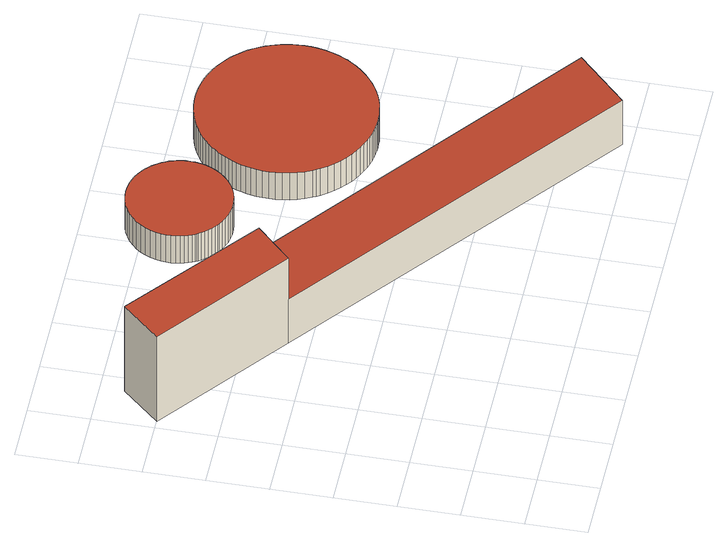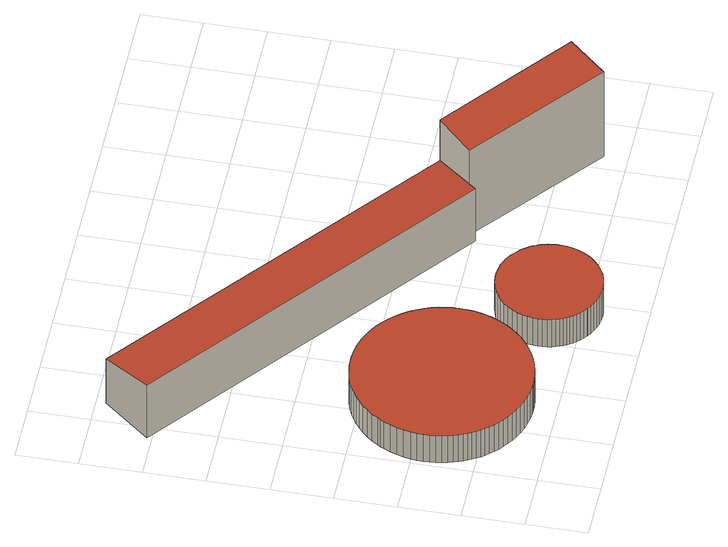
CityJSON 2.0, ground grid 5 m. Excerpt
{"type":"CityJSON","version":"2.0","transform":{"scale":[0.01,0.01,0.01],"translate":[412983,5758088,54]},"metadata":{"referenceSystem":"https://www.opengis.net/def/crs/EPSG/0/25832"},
"CityObjects":{
"building1":{"type":"Building","attributes":{"Gemeindeschluessel":"05515000","Geometrietyp2DReferenz":"3000","function":"51003_1201"},"children":["building1-1","building1-2"]},
"building1-1":{"type":"BuildingPart","attributes":{"roofType":"2100","measuredHeight":5.55},"parents":["building1"],"geometry":[{"type":"Solid","lod":"2","boundaries":[[[[0,1,2,3]],[[4,5,1,0]],[[6,7,5,4]],[[8,9,7,6]],[[4,0,3,8,6]],[[2,1,5,7,9]],[[9,8,3,2]]]],"semantics":{"surfaces":[{"type":"WallSurface"},{"type":"RoofSurface"},{"type":"GroundSurface"},{"type":"ClosureSurface"}],"values":[[0,0,0,0,1,2,3]]}}]},
"building1-2":{"type":"BuildingPart","attributes":{"roofType":"1000","measuredHeight":9},"parents":["building1"],"geometry":[{"type":"Solid","lod":"2","boundaries":[[[[10,11,9,8,12]],[[13,14,11,10]],[[15,3,2,14,13]],[[13,10,12,15]],[[11,14,2,9]],[[3,15,12,8]],[[9,2,3,8]]]],"semantics":{"surfaces":[{"type":"WallSurface"},{"type":"RoofSurface"},{"type":"GroundSurface"},{"type":"ClosureSurface"}],"values":[[0,0,0,1,2,0,3]]}}]},
"building2":{"type":"Building","attributes":{"Gemeindeschluessel":"05515000","Geometrietyp2DReferenz":"3000","function":"51003_1201","roofType":"1000","measuredHeight":2.89},"geometry":[{"type":"Solid","lod":"2","boundaries":[[[[16,17,18,19]],[[20,21,17,16]],[[22,23,21,20]],[[24,25,23,22]],[[26,27,25,24]],[[28,29,27,26]],[[30,31,29,28]],[[32,33,31,30]],[[34,35,33,32]],[[36,37,35,34]],[[38,39,37,36]],[[40,41,39,38]],[[42,43,41,40]],[[44,45,43,42]],[[46,47,45,44]],[[48,49,47,46]],[[50,51,49,48]],[[52,53,51,50]],[[54,55,53,52]],[[56,57,55,54]],[[58,59,57,56]],[[60,61,59,58]],[[62,63,61,60]],[[64,65,63,62]],[[66,67,65,64]],[[68,69,67,66]],[[70,71,69,68]],[[72,73,71,70]],[[74,75,73,72]],[[76,77,75,74]],[[78,79,77,76]],[[80,81,79,78]],[[82,83,81,80]],[[84,85,83,82]],[[86,87,85,84]],[[88,89,87,86]],[[90,91,89,88]],[[92,93,91,90]],[[94,95,93,92]],[[96,97,95,94]],[[98,99,97,96]],[[100,101,99,98]],[[102,103,101,100]],[[104,105,103,102]],[[106,107,105,104]],[[108,109,107,106]],[[110,111,109,108]],[[112,113,111,110]],[[114,115,113,112]],[[116,117,115,114]],[[118,119,117,116]],[[120,121,119,118]],[[122,123,121,120]],[[124,125,123,122]],[[126,127,125,124]],[[128,129,127,126]],[[130,131,129,128]],[[132,133,131,130]],[[134,135,133,132]],[[136,137,135,134]],[[138,139,137,136]],[[140,141,139,138]],[[142,143,141,140]],[[144,145,143,142]],[[146,147,145,144]],[[148,149,147,146]],[[150,151,149,148]],[[152,153,151,150]],[[19,18,153,152]],[[150,148,146,144,142,140,138,136,134,132,130,128,126,124,122,120,118,116,114,112,110,108,106,104,102,100,98,96,94,92,90,88,86,84,82,80,78,76,74,72,70,68,66,64,62,60,58,56,54,52,50,48,46,44,42,40,38,36,34,32,30,28,26,24,22,20,16,19,152]],[[17,21,23,25,27,29,31,33,35,37,39,41,43,45,47,49,51,53,55,57,59,61,63,65,67,69,71,73,75,77,79,81,83,85,87,89,91,93,95,97,99,101,103,105,107,109,111,113,115,117,119,121,123,125,127,129,131,133,135,137,139,141,143,145,147,149,151,153,18]]]],"semantics":{"surfaces":[{"type":"WallSurface"},{"type":"RoofSurface"},{"type":"GroundSurface"}],"values":[[0,0,0,0,0,0,0,0,0,0,0,0,0,0,0,0,0,0,0,0,0,0,0,0,0,0,0,0,0,0,0,0,0,0,0,0,0,0,0,0,0,0,0,0,0,0,0,0,0,0,0,0,0,0,0,0,0,0,0,0,0,0,0,0,0,0,0,0,0,1,2]]}}]},
"building3":{"type":"Building","attributes":{"Gemeindeschluessel":"05515000","Geometrietyp2DReferenz":"3000","function":"51003_1201","roofType":"1000","measuredHeight":2.85},"geometry":[{"type":"Solid","lod":"2","boundaries":[[[[154,155,156,157]],[[158,159,155,154]],[[160,161,159,158]],[[162,163,161,160]],[[164,165,163,162]],[[166,167,165,164]],[[168,169,167,166]],[[170,171,169,168]],[[172,173,171,170]],[[174,175,173,172]],[[176,177,175,174]],[[178,179,177,176]],[[180,181,179,178]],[[182,183,181,180]],[[184,185,183,182]],[[186,187,185,184]],[[188,189,187,186]],[[190,191,189,188]],[[192,193,191,190]],[[194,195,193,192]],[[196,197,195,194]],[[198,199,197,196]],[[200,201,199,198]],[[202,203,201,200]],[[204,205,203,202]],[[206,207,205,204]],[[208,209,207,206]],[[210,211,209,208]],[[212,213,211,210]],[[214,215,213,212]],[[216,217,215,214]],[[218,219,217,216]],[[220,221,219,218]],[[222,223,221,220]],[[224,225,223,222]],[[226,227,225,224]],[[228,229,227,226]],[[230,231,229,228]],[[232,233,231,230]],[[234,235,233,232]],[[236,237,235,234]],[[238,239,237,236]],[[240,241,239,238]],[[242,243,241,240]],[[244,245,243,242]],[[246,247,245,244]],[[248,249,247,246]],[[250,251,249,248]],[[252,253,251,250]],[[254,255,253,252]],[[256,257,255,254]],[[258,259,257,256]],[[260,261,259,258]],[[262,263,261,260]],[[264,265,263,262]],[[266,267,265,264]],[[268,269,267,266]],[[270,271,269,268]],[[272,273,271,270]],[[274,275,273,272]],[[276,277,275,274]],[[278,279,277,276]],[[280,281,279,278]],[[282,283,281,280]],[[284,285,283,282]],[[286,287,285,284]],[[288,289,287,286]],[[290,291,289,288]],[[292,293,291,290]],[[294,295,293,292]],[[296,297,295,294]],[[298,299,297,296]],[[300,301,299,298]],[[302,303,301,300]],[[304,305,303,302]],[[306,307,305,304]],[[308,309,307,306]],[[310,311,309,308]],[[312,313,311,310]],[[314,315,313,312]],[[316,317,315,314]],[[318,319,317,316]],[[320,321,319,318]],[[322,323,321,320]],[[324,325,323,322]],[[326,327,325,324]],[[328,329,327,326]],[[330,331,329,328]],[[332,333,331,330]],[[334,335,333,332]],[[336,337,335,334]],[[338,339,337,336]],[[340,341,339,338]],[[342,343,341,340]],[[344,345,343,342]],[[157,156,345,344]],[[342,340,338,336,334,332,330,328,326,324,322,320,318,316,314,312,310,308,306,304,302,300,298,296,294,292,290,288,286,284,282,280,278,276,274,272,270,268,266,264,262,260,258,256,254,252,250,248,246,244,242,240,238,236,234,232,230,228,226,224,222,220,218,216,214,212,210,208,206,204,202,200,198,196,194,192,190,188,186,184,182,180,178,176,174,172,170,168,166,164,162,160,158,154,157,344]],[[155,159,161,163,165,167,169,171,173,175,177,179,181,183,185,187,189,191,193,195,197,199,201,203,205,207,209,211,213,215,217,219,221,223,225,227,229,231,233,235,237,239,241,243,245,247,249,251,253,255,257,259,261,263,265,267,269,271,273,275,277,279,281,283,285,287,289,291,293,295,297,299,301,303,305,307,309,311,313,315,317,319,321,323,325,327,329,331,333,335,337,339,341,343,345,156]]]],"semantics":{"surfaces":[{"type":"WallSurface"},{"type":"RoofSurface"},{"type":"GroundSurface"}],"values":[[0,0,0,0,0,0,0,0,0,0,0,0,0,0,0,0,0,0,0,0,0,0,0,0,0,0,0,0,0,0,0,0,0,0,0,0,0,0,0,0,0,0,0,0,0,0,0,0,0,0,0,0,0,0,0,0,0,0,0,0,0,0,0,0,0,0,0,0,0,0,0,0,0,0,0,0,0,0,0,0,0,0,0,0,0,0,0,0,0,0,0,0,0,0,0,0,1,2]]}}]}
},
"vertices":[
[1477,2521,578],[1477,2521,25],[1419,2462,25],[1419,2462,564],[4114,462,580],[4114,462,25],[3794,76,493],[3794,76,25],[1129,2172,493],[1129,2172,25],
[80,2998,925],[80,2998,25],[1129,2172,925],[366,3309,925],[366,3309,25],[1419,2462,925],
[2422,3583,383],[2422,3583,94],[2421,3583,94],[2421,3583,383],[2450,3561,383],[2450,3561,94],[2476,3539,383],[2476,3539,94],[2498,3516,383],[2498,3516,94],[2498,3515,383],[2498,3515,94],[2517,3492,383],[2517,3492,94],[2534,3469,383],[2534,3469,94],[2548,3446,383],[2548,3446,94],[2560,3423,383],[2560,3423,94],[2572,3397,383],[2572,3397,94],[2583,3368,383],[2583,3368,94],[2592,3338,383],[2592,3338,94],[2599,3304,383],[2599,3304,94],[2603,3268,383],[2603,3268,94],[2604,3230,383],[2604,3230,94],[2602,3190,383],[2602,3190,94],[2595,3148,383],[2595,3148,94],[2584,3105,383],[2584,3105,94],[2567,3062,383],[2567,3062,94],[2545,3020,383],[2545,3020,94],[2517,2979,383],[2517,2979,94],[2484,2941,383],[2484,2941,94],[2446,2907,383],[2446,2907,94],[2403,2877,383],[2403,2877,94],[2358,2853,383],[2358,2853,94],[2309,2834,383],[2309,2834,94],[2260,2822,383],[2260,2822,94],[2211,2816,383],[2211,2816,94],[2162,2816,383],[2162,2816,94],[2116,2821,383],[2116,2821,94],[2072,2830,383],[2072,2830,94],[2031,2844,383],[2031,2844,94],[1993,2861,383],[1993,2861,94],[1963,2878,383],[1963,2878,94],[1948,2887,383],[1948,2887,94],[1929,2901,383],[1929,2901,94],[1902,2923,383],[1902,2923,94],[1878,2946,383],[1878,2946,94],[1858,2970,383],[1858,2970,94],[1840,2993,383],[1840,2993,94],[1825,3016,383],[1825,3016,94],[1819,3025,383],[1819,3025,94],[1814,3035,383],[1814,3035,94],[1802,3059,383],[1802,3059,94],[1790,3086,383],[1790,3086,94],[1780,3116,383],[1780,3116,94],[1772,3148,383],[1772,3148,94],[1766,3182,383],[1766,3182,94],[1763,3219,383],[1763,3219,94],[1763,3258,383],[1763,3258,94],[1767,3299,383],[1767,3299,94],[1776,3341,383],[1776,3341,94],[1790,3384,383],[1790,3384,94],[1809,3427,383],[1809,3427,94],[1833,3469,383],[1833,3469,94],[1863,3509,383],[1863,3509,94],[1898,3545,383],[1898,3545,94],[1939,3578,383],[1939,3578,94],[1983,3605,383],[1983,3605,94],[2029,3627,383],[2029,3627,94],[2078,3643,383],[2078,3643,94],[2128,3653,383],[2128,3653,94],[2177,3657,383],[2177,3657,94],[2225,3655,383],[2225,3655,94],[2270,3648,383],[2270,3648,94],[2313,3636,383],[2313,3636,94],[2353,3621,383],[2353,3621,94],[2389,3603,383],[2389,3603,94],
[4019,2455,383],[4019,2455,98],[4029,2510,98],[4029,2510,383],[4003,2399,383],[4003,2399,98],[3983,2343,383],[3983,2343,98],[3957,2287,383],[3957,2287,98],[3942,2260,383],[3942,2260,98],[3926,2234,383],[3926,2234,98],[3891,2183,383],[3891,2183,98],[3852,2138,383],[3852,2138,98],[3812,2096,383],[3812,2096,98],[3769,2059,383],[3769,2059,98],[3726,2027,383],[3726,2027,98],[3682,1999,383],[3682,1999,98],[3638,1976,383],[3638,1976,98],[3595,1956,383],[3595,1956,98],[3552,1940,383],[3552,1940,98],[3510,1927,383],[3510,1927,98],[3469,1917,383],[3469,1917,98],[3430,1910,383],[3430,1910,98],[3392,1905,383],[3392,1905,98],[3356,1903,383],[3356,1903,98],[3321,1902,383],[3321,1902,98],[3286,1903,383],[3286,1903,98],[3250,1905,383],[3250,1905,98],[3212,1910,383],[3212,1910,98],[3173,1917,383],[3173,1917,98],[3133,1927,383],[3133,1927,98],[3091,1940,383],[3091,1940,98],[3048,1956,383],[3048,1956,98],[3004,1976,383],[3004,1976,98],[2960,1999,383],[2960,1999,98],[2916,2027,383],[2916,2027,98],[2873,2059,383],[2873,2059,98],[2831,2096,383],[2831,2096,98],[2790,2137,383],[2790,2137,98],[2752,2183,383],[2752,2183,98],[2716,2234,383],[2716,2234,98],[2701,2260,383],[2701,2260,98],[2686,2287,383],[2686,2287,98],[2659,2343,383],[2659,2343,98],[2639,2399,383],[2639,2399,98],[2623,2455,383],[2623,2455,98],[2613,2510,383],[2613,2510,98],[2606,2564,383],[2606,2564,98],[2604,2616,383],[2604,2616,98],[2606,2666,383],[2606,2666,98],[2610,2713,383],[2610,2713,98],[2618,2758,383],[2618,2758,98],[2628,2801,383],[2628,2801,98],[2640,2841,383],[2640,2841,98],[2653,2879,383],[2653,2879,98],[2668,2914,383],[2668,2914,98],[2684,2946,383],[2684,2946,98],[2700,2977,383],[2700,2977,98],[2718,3007,383],[2718,3007,98],[2739,3037,383],[2739,3037,98],[2762,3067,383],[2762,3067,98],[2788,3097,383],[2788,3097,98],[2816,3128,383],[2816,3128,98],[2848,3158,383],[2848,3158,98],[2884,3187,383],[2884,3187,98],[2923,3214,383],[2923,3214,98],[2965,3241,383],[2965,3241,98],[3011,3265,383],[3011,3265,98],[3061,3286,383],[3061,3286,98],[3114,3305,383],[3114,3305,98],[3170,3319,383],[3170,3319,98],[3229,3329,383],[3229,3329,98],[3290,3335,383],[3290,3335,98],[3321,3335,383],[3321,3335,98],[3352,3335,383],[3352,3335,98],[3413,3329,383],[3413,3329,98],[3472,3319,383],[3472,3319,98],[3528,3305,383],[3528,3305,98],[3581,3287,383],[3581,3287,98],[3631,3265,383],[3631,3265,98],[3677,3241,383],[3677,3241,98],[3719,3215,383],[3719,3215,98],[3758,3187,383],[3758,3187,98],[3794,3158,383],[3794,3158,98],[3826,3128,383],[3826,3128,98],[3854,3097,383],[3854,3097,98],[3880,3067,383],[3880,3067,98],[3903,3037,383],[3903,3037,98],[3924,3007,383],[3924,3007,98],[3942,2977,383],[3942,2977,98],[3958,2947,383],[3958,2947,98],[3974,2914,383],[3974,2914,98],[3989,2879,383],[3989,2879,98],[4002,2841,383],[4002,2841,98],[4014,2801,383],[4014,2801,98],[4024,2758,383],[4024,2758,98],[4032,2713,383],[4032,2713,98],[4036,2666,383],[4036,2666,98],[4038,2616,383],[4038,2616,98],[4036,2564,383],[4036,2564,98]
]}
